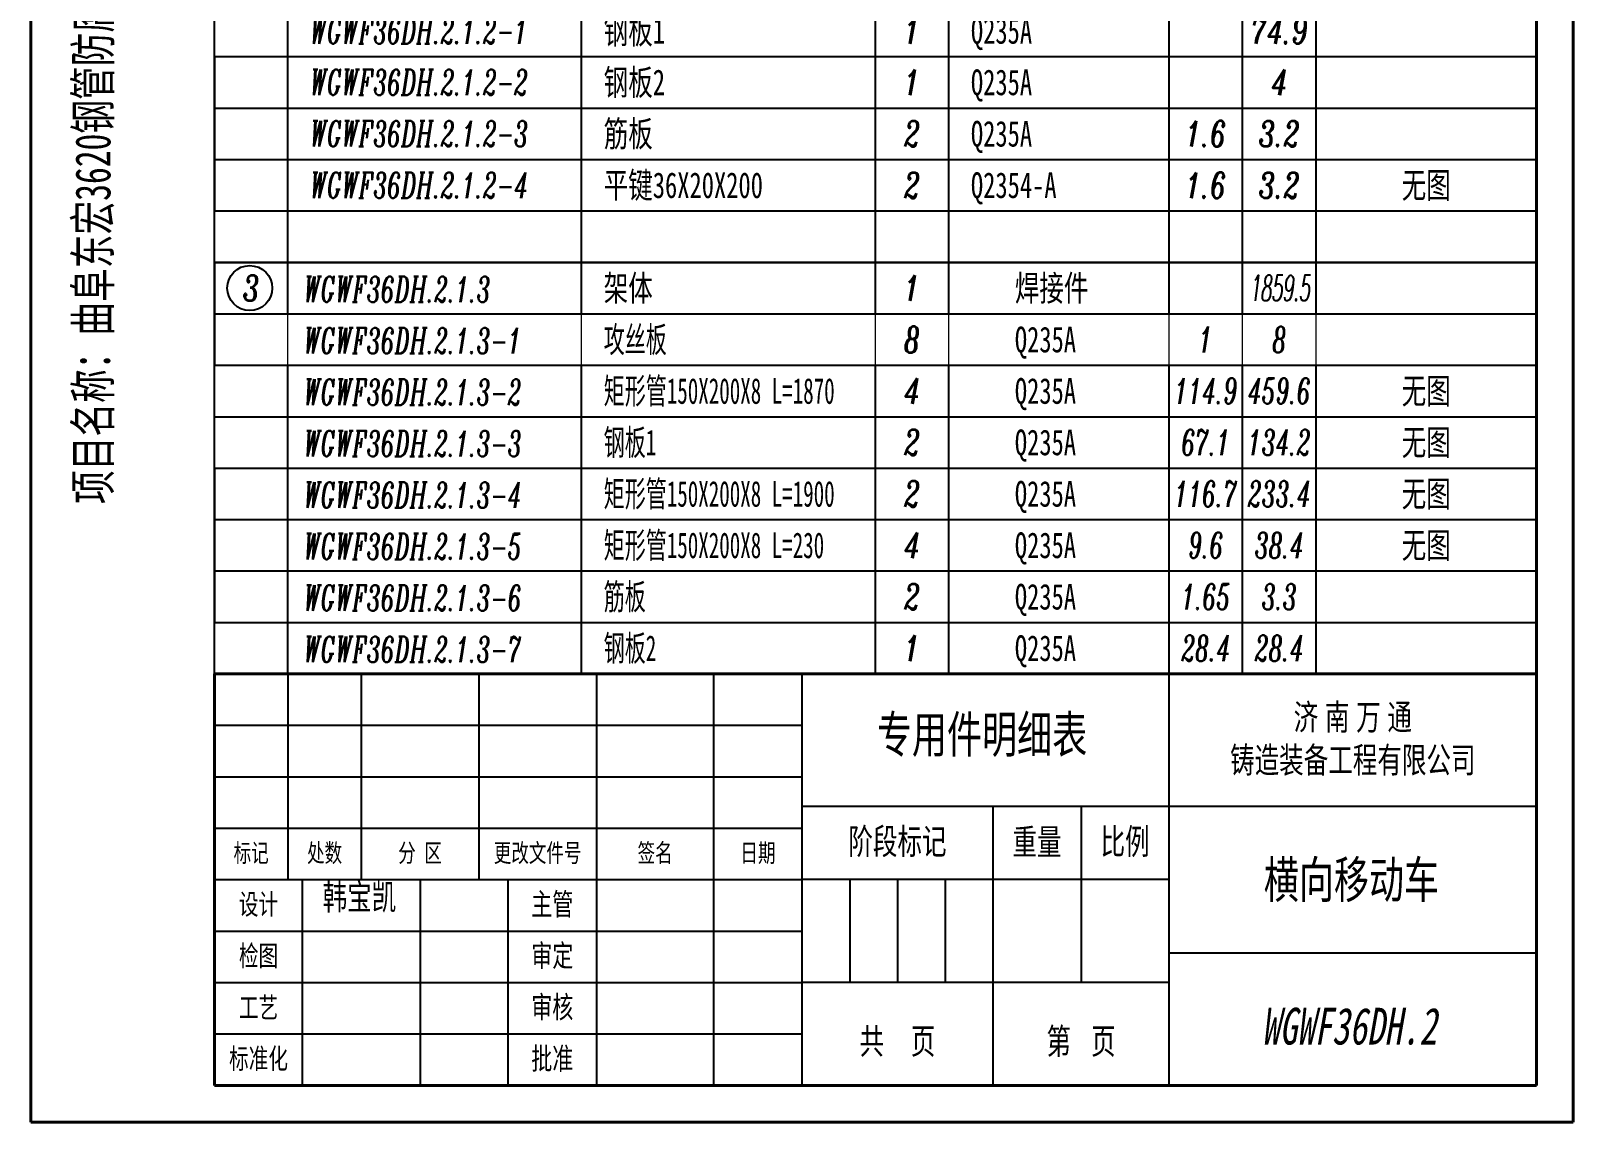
# Model space of a CAD drawing. Header units: millimetres. Extents: x 41246 to 169465, y -141938 to 36614.
# Drawn here: x 137120 to 142370, y -132359 to -128647 of the extents above; entities that cross this region are included whole.
import ezdxf
from ezdxf.enums import TextEntityAlignment as Align

# ---------------------------------------------------------------- set-up
doc = ezdxf.new("R2010")
doc.units = ezdxf.units.MM
for name, color, linetype, lineweight in [('$TD_AUDIT_GENERATED_(2C4)', 7, 'Continuous', 40), ('$TD_AUDIT_GENERATED_(6322E)', 1, 'Continuous', 13), ('S', 7, 'Continuous', 35)]:
    doc.layers.add(name, color=color, linetype=linetype, lineweight=lineweight)
for name, color, linetype in [('$TD_AUDIT_GENERATED_(2C5)', 4, 'Continuous'), ('$TD_AUDIT_GENERATED_(2C6)', 3, 'Continuous'), ('$TD_AUDIT_GENERATED_(800E)', 3, 'Continuous')]:
    doc.layers.add(name, color=color, linetype=linetype)
doc.styles.add('$TD_AUDIT_GENERATED_(2C7)', font='italic.shx', dxfattribs={"width": 0.7, "bigfont": 'AllInOneBig.shx'})
doc.styles.add('$TD_AUDIT_GENERATED_(2C8)', font='', dxfattribs={"width": 0.7})
doc.styles.get('$TD_AUDIT_GENERATED_(2C8)').set_extended_font_data('SimSun')

# ---------------------------------------------------------------- blocks, each defined once
blk = doc.blocks.new('$TD_AUDIT_GENERATED_(27F)')
at = {"layer": '$TD_AUDIT_GENERATED_(2C4)'}
for p, q in [((0, 56), (-180, 56)), ((-180, 56), (-180, 0))]:
    blk.add_line(p, q, dxfattribs=at)
at = {"layer": '$TD_AUDIT_GENERATED_(2C5)'}
for p, q in [((-170, 56), (-170, 28)), ((-160, 56), (-160, 28)), ((-144, 56), (-144, 28)), ((-128, 56), (-128, 0)), ((-112, 0), (-112, 56)), ((-100, 56), (-100, 0)), ((-50, 0), (-50, 56)), ((-180, 49), (-100, 49)), ((-180, 42), (-100, 42)), ((-100, 38), (-50, 38)), ((-74, 38), (-74, 0)), ((-62, 38), (-62, 14)), ((-50, 38), (0, 38)), ((-180, 35), (-100, 35)), ((-180, 28), (-100, 28)), ((-168, 0), (-168, 28)), ((-152, 28), (-152, 0)), ((-140, 0), (-140, 28)), ((-50, 28), (-100, 28)), ((-93.5, 28), (-93.5, 14)), ((-87, 28), (-87, 14)), ((-80.5, 28), (-80.5, 14)), ((-180, 21), (-100, 21)), ((0, 18), (-50, 18)), ((-180, 14), (-100, 14)), ((-50, 14), (-100, 14)), ((-50, 0), (-50, 9)), ((-180, 7), (-100, 7))]:
    blk.add_line(p, q, dxfattribs=at)
at = {"layer": '$TD_AUDIT_GENERATED_(2C5)', "attachment_point": 5, "style": '$TD_AUDIT_GENERATED_(2C8)'}
for s, insert, char_height, width in [('{\\f\uffbfﾬￌﾣﾤ_GB2312|b0|i0|c134|p49;济 南 万 通\\P铸造装备工程有限公司}', (-25, 47), 3.5, 50), ('{\\f\uffbfﾬￌﾣﾤ_GB2312|b0|i0|c134|p49;阶段标记}', (-87, 33), 3.5, 26), ('{\\f\uffbfﾬￌﾣﾤ_GB2312|b0|i0|c134|p49;重量}', (-68, 33), 3.5, 12), ('比例', (-56, 33), 3.5, 12), ('{\\f\uffbfﾬￌﾣﾤ_GB2312|b0|i0|c134|p49;标记}', (-175, 31.5), 2.5, 15), ('处数', (-165, 31.5), 2.5, 15), ('分 区', (-152, 31.5), 2.5, 15), ('{\\f\uffbfﾬￌﾣﾤ_GB2312|b0|i0|c134|p49;签名}', (-120, 31.5), 2.5, 15), ('{\\f\uffbfﾬￌﾣﾤ_GB2312|b0|i0|c134|p49;日期}', (-106, 31.5), 2.5, 15), ('{\\f\uffbfﾬￌﾣﾤ_GB2312|b0|i0|c134|p49;设计}', (-174, 24.5), 2.8, 10), ('{\\f\uffbfﾬￌﾣﾤ_GB2312|b0|i0|c134|p49;主管}', (-134, 24.5), 3, 10), ('{\\f\uffbfﾬￌﾣﾤ_GB2312|b0|i0|c134|p49;检图}', (-174, 17.5), 2.8, 10), ('{\\f\uffbfﾬￌﾣﾤ_GB2312|b0|i0|c134|p49;审定}', (-134, 17.5), 3, 10), ('{\\f\uffbfﾬￌﾣﾤ_GB2312|b0|i0|c134|p49;审核}', (-134, 10.5), 3, 10), ('{\\f\uffbfﾬￌﾣﾤ_GB2312|b0|i0|c134|p49;工艺}', (-174, 10.5), 2.8, 10), ('{\\f\uffbfﾬￌﾣﾤ_GB2312|b0|i0|c134|p49;共    页}', (-87, 5.82), 3.5, 26), ('{\\f\uffbfﾬￌﾣﾤ_GB2312|b0|i0|c134|p49;第   页}', (-62, 5.82), 3.5, 24), ('{\\fￋￎￌﾣﾤ|b0|i0|c134|p2;标准化}', (-174, 3.5), 2.8, 10), ('{\\f\uffbfﾬￌﾣﾤ_GB2312|b0|i0|c134|p49;批准}', (-134, 3.5), 3, 10)]:
    blk.add_mtext(s, dxfattribs=dict(at, insert=insert, char_height=char_height, width=width))
at = {"layer": '$TD_AUDIT_GENERATED_(2C5)', "insert": (-136, 31.5), "char_height": 2.5, "width": 15, "attachment_point": 5, "line_spacing_factor": 0.8, "style": '$TD_AUDIT_GENERATED_(2C8)'}
blk.add_mtext('{\\fￋￎￌﾣﾤ|b0|i0|c134|p2;更改文件号}', dxfattribs=at)
at = {"layer": '$TD_AUDIT_GENERATED_(2C5)', "style": '$TD_AUDIT_GENERATED_(2C8)', "width": 0.8, "flags": 8}
for tag, height, p in [('Q', 5, (-75.13, 47.19)), ('名称', 5, (-25.19, 28)), ('姓名', 3, (-159.93, 24.36)), ('DATA', 3, (-146.06, 24.09)), ('KG', 3.5, (-68.19, 21.34)), ('Y', 3.5, (-55.74, 20.78)), ('姓名', 3, (-159.93, 17.36)), ('DATA', 3, (-146.06, 17.09)), ('姓名', 3, (-119.93, 10.36)), ('DATA', 3, (-106.06, 10.09)), ('N', 7, (-25.47, 8.06)), ('Z', 3.5, (-87.28, 5.59)), ('X', 3.5, (-62.27, 5.8)), ('姓名', 3, (-119.93, 3.36)), ('DATA', 3, (-106.06, 3.09))]:
    blk.add_attdef(tag, text='', height=height, dxfattribs=at).set_placement(p, align=Align.MIDDLE_CENTER)
at = {"insert": (-165.27, 27.41), "char_height": 3.5, "width": 10.6759, "attachment_point": 1, "style": '$TD_AUDIT_GENERATED_(2C8)'}
blk.add_mtext('韩宝凯', dxfattribs=at)
blk = doc.blocks.new('$TD_AUDIT_GENERATED_(327E7)')
for p, q in [((0, 7), (180, 7)), ((0, 0), (0, 7)), ((10, 0), (10, 7)), ((50, 0), (50, 7)), ((90, 0), (90, 7)), ((100, 0), (100, 7)), ((130, 0), (130, 7)), ((140, 0), (140, 7)), ((150, 0), (150, 7)), ((180, 0), (180, 7)), ((0, 0), (180, 0))]:
    blk.add_line(p, q)
at = {"width": 0.7, "flags": 8}
for tag, style, p in [('1', '$TD_AUDIT_GENERATED_(2C7)', (5, 3.5)), ('4', '$TD_AUDIT_GENERATED_(2C7)', (95, 3.5)), ('6', '$TD_AUDIT_GENERATED_(2C7)', (135, 3.5)), ('7', '$TD_AUDIT_GENERATED_(2C7)', (145, 3.5)), ('8', '$TD_AUDIT_GENERATED_(2C8)', (165, 3.5))]:
    blk.add_attdef(tag, text='', height=3.5, dxfattribs=dict(at, style=style)).set_placement(p, align=Align.MIDDLE_CENTER)
at = {"color": 141, "flags": 8}
for tag, style, width, p in [('2', '$TD_AUDIT_GENERATED_(2C7)', 0.6, (13, 3.5)), ('3', '$TD_AUDIT_GENERATED_(2C8)', 0.7, (53, 3.5)), ('5', '$TD_AUDIT_GENERATED_(2C7)', 0.7, (103, 3.5))]:
    blk.add_attdef(tag, text='', height=3.5, dxfattribs=dict(at, style=style, width=width)).set_placement(p, align=Align.MIDDLE_LEFT)

msp = doc.modelspace()

# ---------------------------------------------------------------- linework, layer by layer
at = {"layer": '$TD_AUDIT_GENERATED_(2C4)'}
for p, q in [((137120.3, -124934.3), (137120.3, -132359.3)), ((142370.3, -124934.3), (142370.3, -132359.3)), ((142370.3, -124934.3), (142370.3, -132359.3)), ((142370.3, -124934.3), (142370.3, -132359.3)), ((142245.3, -125159.3), (142245.3, -132234.3)), ((142245.3, -132234.3), (137745.3, -132234.3)), ((142370.3, -132359.3), (137120.3, -132359.3))]:
    msp.add_line(p, q, dxfattribs=at)
at = {"layer": '$TD_AUDIT_GENERATED_(2C5)'}
for p, q in [((137745.3, -128734.3), (137745.3, -129259.3)), ((137745.3, -128734.3), (137745.3, -129259.3)), ((137745.3, -129434.3), (137745.3, -129784.3)), ((137745.3, -129434.3), (137745.3, -129784.3)), ((137745.3, -130134.3), (137745.3, -130659.3)), ((137745.3, -130134.3), (137745.3, -130659.3))]:
    msp.add_line(p, q, dxfattribs=at)
at = {"layer": '$TD_AUDIT_GENERATED_(2C6)'}
for p, q in [((137745.3, -130834.3), (137745.3, -125409.3)), ((142245.3, -130659.3), (142245.3, -130134.3))]:
    msp.add_line(p, q, dxfattribs=at)
at = {"layer": '$TD_AUDIT_GENERATED_(800E)'}
msp.add_circle((137865.5, -129521.8), 76.6, dxfattribs=at)
at = {"layer": 'S'}
msp.add_line((142245.3, -128734.3), (142245.3, -129784.3), dxfattribs=at)

# ---------------------------------------------------------------- block references
at = {"layer": '$TD_AUDIT_GENERATED_(2C5)', "xscale": 25, "yscale": 25, "zscale": 25}
for p in [(137745.3, -129259.3), (137745.3, -129259.3), (137745.3, -129433.9), (137745.3, -129433.9)]:
    msp.add_blockref('$TD_AUDIT_GENERATED_(327E7)', p, dxfattribs=at)
at = {"layer": '$TD_AUDIT_GENERATED_(2C6)'}
ref = msp.add_blockref('$TD_AUDIT_GENERATED_(327E7)', (137745.3, -128734.3), dxfattribs=dict(at, xscale=24.99999999999966, yscale=24.99999999999966, zscale=24.99999999999966))
ref.add_attrib('2', 'WGWF36DH.2.1.2-1', dxfattribs={"layer": '0', "color": 141, "height": 87.5, "style": '$TD_AUDIT_GENERATED_(2C7)', "width": 0.6, "flags": 8}).set_placement((138070.3, -128646.8), align=Align.MIDDLE_LEFT)
ref.add_attrib('3', '钢板1', dxfattribs={"layer": '0', "color": 141, "height": 87.5, "style": '$TD_AUDIT_GENERATED_(2C8)', "width": 0.7, "flags": 8}).set_placement((139070.3, -128646.8), align=Align.MIDDLE_LEFT)
ref.add_attrib('4', '1', dxfattribs={"layer": '0', "height": 87.5, "style": '$TD_AUDIT_GENERATED_(2C7)', "width": 0.7, "flags": 8}).set_placement((140120.3, -128646.8), align=Align.MIDDLE_CENTER)
ref.add_attrib('5', 'Q235A', dxfattribs={"layer": '0', "color": 141, "height": 87.5, "style": '$TD_AUDIT_GENERATED_(2C8)', "width": 0.7, "flags": 8}).set_placement((140320.3, -128646.8), align=Align.MIDDLE_LEFT)
ref.add_attrib('7', '74.9', dxfattribs={"layer": '0', "height": 87.5, "style": '$TD_AUDIT_GENERATED_(2C7)', "width": 0.7, "flags": 8}).set_placement((141370.3, -128646.8), align=Align.MIDDLE_CENTER)
ref = msp.add_blockref('$TD_AUDIT_GENERATED_(327E7)', (137745.3, -128909.3), dxfattribs=dict(at, xscale=24.99999999999966, yscale=24.99999999999966, zscale=24.99999999999966))
ref.add_attrib('2', 'WGWF36DH.2.1.2-2', dxfattribs={"layer": '0', "color": 141, "height": 87.5, "style": '$TD_AUDIT_GENERATED_(2C7)', "width": 0.6, "flags": 8}).set_placement((138070.3, -128821.8), align=Align.MIDDLE_LEFT)
ref.add_attrib('3', '钢板2', dxfattribs={"layer": '0', "color": 141, "height": 87.5, "style": '$TD_AUDIT_GENERATED_(2C8)', "width": 0.7, "flags": 8}).set_placement((139070.3, -128821.8), align=Align.MIDDLE_LEFT)
ref.add_attrib('4', '1', dxfattribs={"layer": '0', "height": 87.5, "style": '$TD_AUDIT_GENERATED_(2C7)', "width": 0.7, "flags": 8}).set_placement((140120.3, -128821.8), align=Align.MIDDLE_CENTER)
ref.add_attrib('5', 'Q235A', dxfattribs={"layer": '0', "color": 141, "height": 87.5, "style": '$TD_AUDIT_GENERATED_(2C8)', "width": 0.7, "flags": 8}).set_placement((140320.3, -128821.8), align=Align.MIDDLE_LEFT)
ref.add_attrib('7', '4', dxfattribs={"layer": '0', "height": 87.5, "style": '$TD_AUDIT_GENERATED_(2C7)', "width": 0.7, "flags": 8}).set_placement((141370.3, -128821.8), align=Align.MIDDLE_CENTER)
ref = msp.add_blockref('$TD_AUDIT_GENERATED_(327E7)', (137745.3, -129084.3), dxfattribs=dict(at, xscale=24.99999999999966, yscale=24.99999999999966, zscale=24.99999999999966))
ref.add_attrib('2', 'WGWF36DH.2.1.2-3', dxfattribs={"layer": '0', "color": 141, "height": 87.5, "style": '$TD_AUDIT_GENERATED_(2C7)', "width": 0.6, "flags": 8}).set_placement((138070.3, -128996.8), align=Align.MIDDLE_LEFT)
ref.add_attrib('3', '筋板', dxfattribs={"layer": '0', "color": 141, "height": 87.5, "style": '$TD_AUDIT_GENERATED_(2C8)', "width": 0.7, "flags": 8}).set_placement((139070.3, -128996.8), align=Align.MIDDLE_LEFT)
ref.add_attrib('4', '2', dxfattribs={"layer": '0', "height": 87.5, "style": '$TD_AUDIT_GENERATED_(2C7)', "width": 0.7, "flags": 8}).set_placement((140120.3, -128996.8), align=Align.MIDDLE_CENTER)
ref.add_attrib('5', 'Q235A', dxfattribs={"layer": '0', "color": 141, "height": 87.5, "style": '$TD_AUDIT_GENERATED_(2C8)', "width": 0.7, "flags": 8}).set_placement((140320.3, -128996.8), align=Align.MIDDLE_LEFT)
ref.add_attrib('6', '1.6', dxfattribs={"layer": '0', "height": 87.5, "style": '$TD_AUDIT_GENERATED_(2C7)', "width": 0.7, "flags": 8}).set_placement((141120.3, -128996.8), align=Align.MIDDLE_CENTER)
ref.add_attrib('7', '3.2', dxfattribs={"layer": '0', "height": 87.5, "style": '$TD_AUDIT_GENERATED_(2C7)', "width": 0.7, "flags": 8}).set_placement((141370.3, -128996.8), align=Align.MIDDLE_CENTER)
ref = msp.add_blockref('$TD_AUDIT_GENERATED_(327E7)', (137745.3, -129259.3), dxfattribs=dict(at, xscale=25.00000088444341, yscale=25.00000088444341, zscale=25.00000088444341))
ref.add_attrib('2', 'WGWF36DH.2.1.2-4', dxfattribs={"layer": '0', "color": 141, "height": 87.5, "style": '$TD_AUDIT_GENERATED_(2C7)', "width": 0.6, "flags": 8}).set_placement((138070.3, -129171.8), align=Align.MIDDLE_LEFT)
ref.add_attrib('3', '平键36X20X200', dxfattribs={"layer": '0', "color": 141, "height": 87.5, "style": '$TD_AUDIT_GENERATED_(2C8)', "width": 0.7, "flags": 8}).set_placement((139070.3, -129171.8), align=Align.MIDDLE_LEFT)
ref.add_attrib('4', '2', dxfattribs={"layer": '0', "height": 87.5, "style": '$TD_AUDIT_GENERATED_(2C7)', "width": 0.7, "flags": 8}).set_placement((140120.3, -129171.8), align=Align.MIDDLE_CENTER)
ref.add_attrib('5', 'Q2354-A', dxfattribs={"layer": '0', "color": 141, "height": 87.5, "style": '$TD_AUDIT_GENERATED_(2C8)', "width": 0.7, "flags": 8}).set_placement((140320.3, -129171.8), align=Align.MIDDLE_LEFT)
ref.add_attrib('6', '1.6', dxfattribs={"layer": '0', "height": 87.5, "style": '$TD_AUDIT_GENERATED_(2C7)', "width": 0.7, "flags": 8}).set_placement((141120.3, -129171.8), align=Align.MIDDLE_CENTER)
ref.add_attrib('7', '3.2', dxfattribs={"layer": '0', "height": 87.5, "style": '$TD_AUDIT_GENERATED_(2C7)', "width": 0.7, "flags": 8}).set_placement((141370.3, -129171.8), align=Align.MIDDLE_CENTER)
ref.add_attrib('8', '无图', dxfattribs={"layer": '0', "height": 87.5, "style": '$TD_AUDIT_GENERATED_(2C8)', "width": 0.7, "flags": 8}).set_placement((141870.3, -129171.8), align=Align.MIDDLE_CENTER)
ref = msp.add_blockref('$TD_AUDIT_GENERATED_(27F)', (142245.3, -132234.3), dxfattribs=dict(at, xscale=25, yscale=25, zscale=25))
ref.add_attrib('名称', '横向移动车', dxfattribs={"layer": '$TD_AUDIT_GENERATED_(2C5)', "height": 125, "style": '$TD_AUDIT_GENERATED_(2C8)', "oblique": 0.1745, "width": 0.7, "flags": 8}).set_placement((141615.5, -131534.3), align=Align.MIDDLE_CENTER)
ref.add_attrib('N', 'WGWF36DH.2', dxfattribs={"layer": '$TD_AUDIT_GENERATED_(2C5)', "height": 125, "style": '$TD_AUDIT_GENERATED_(2C8)', "oblique": 10, "width": 0.7, "flags": 8}).set_placement((141608.5, -132032.8), align=Align.MIDDLE_CENTER)
ref.add_attrib('材料', '专用件明细表', dxfattribs={"layer": '$TD_AUDIT_GENERATED_(2C5)', "height": 125, "style": '$TD_AUDIT_GENERATED_(2C8)', "oblique": 0.1745, "width": 0.7, "flags": 8}).set_placement((140358, -131040.2), align=Align.MIDDLE_CENTER)
at = {"layer": '$TD_AUDIT_GENERATED_(6322E)'}
ref = msp.add_blockref('$TD_AUDIT_GENERATED_(327E7)', (137745.3, -129784.3), dxfattribs=dict(at, xscale=25.00000000000015, yscale=25.00000000000015, zscale=25.00000000000015))
ref.add_attrib('2', 'WGWF36DH.2.1.3-1', dxfattribs={"layer": '0', "color": 141, "height": 87.5, "style": '$TD_AUDIT_GENERATED_(2C7)', "width": 0.6, "flags": 8}).set_placement((138048.5, -129701), align=Align.MIDDLE_LEFT)
ref.add_attrib('3', '攻丝板', dxfattribs={"layer": '0', "color": 141, "height": 87.5, "style": '$TD_AUDIT_GENERATED_(2C8)', "width": 0.6, "flags": 8}).set_placement((139070.3, -129696.8), align=Align.MIDDLE_LEFT)
ref.add_attrib('4', '8', dxfattribs={"layer": '0', "height": 87.5, "style": '$TD_AUDIT_GENERATED_(2C7)', "width": 0.7, "flags": 8}).set_placement((140120.3, -129696.8), align=Align.MIDDLE_CENTER)
ref.add_attrib('5', 'Q235A', dxfattribs={"layer": '0', "color": 141, "height": 87.5, "style": '$TD_AUDIT_GENERATED_(2C8)', "width": 0.7, "flags": 8}).set_placement((140469.9, -129696.8), align=Align.MIDDLE_LEFT)
ref.add_attrib('6', '1', dxfattribs={"layer": '0', "height": 87.5, "style": '$TD_AUDIT_GENERATED_(2C7)', "width": 0.6, "flags": 8}).set_placement((141120.3, -129696.8), align=Align.MIDDLE_CENTER)
ref.add_attrib('7', '8', dxfattribs={"layer": '0', "height": 87.5, "style": '$TD_AUDIT_GENERATED_(2C7)', "width": 0.6, "flags": 8}).set_placement((141370.3, -129696.8), align=Align.MIDDLE_CENTER)
at = {"layer": '$TD_AUDIT_GENERATED_(800E)'}
ref = msp.add_blockref('$TD_AUDIT_GENERATED_(327E7)', (137745.3, -129609.3), dxfattribs=dict(at, xscale=24.99999999999974, yscale=24.99999999999974, zscale=24.99999999999974))
ref.add_attrib('1', '3', dxfattribs={"layer": '0', "height": 87.5, "style": '$TD_AUDIT_GENERATED_(2C7)', "width": 0.7, "flags": 8}).set_placement((137870.3, -129521.8), align=Align.MIDDLE_CENTER)
ref.add_attrib('2', 'WGWF36DH.2.1.3', dxfattribs={"layer": '0', "color": 141, "height": 87.5, "style": '$TD_AUDIT_GENERATED_(2C7)', "width": 0.6, "flags": 8}).set_placement((138048.5, -129526), align=Align.MIDDLE_LEFT)
ref.add_attrib('3', '架体', dxfattribs={"layer": '0', "color": 141, "height": 87.5, "style": '$TD_AUDIT_GENERATED_(2C8)', "width": 0.7, "flags": 8}).set_placement((139070.3, -129521.8), align=Align.MIDDLE_LEFT)
ref.add_attrib('4', '1', dxfattribs={"layer": '0', "height": 87.5, "style": '$TD_AUDIT_GENERATED_(2C7)', "width": 0.7, "flags": 8}).set_placement((140120.3, -129521.8), align=Align.MIDDLE_CENTER)
ref.add_attrib('5', '焊接件', dxfattribs={"layer": '0', "color": 141, "height": 87.5, "style": '$TD_AUDIT_GENERATED_(2C8)', "width": 0.7, "flags": 8}).set_placement((140469.9, -129521.8), align=Align.MIDDLE_LEFT)
ref.add_attrib('7', '1859.5', dxfattribs={"layer": '0', "height": 87.5, "style": '$TD_AUDIT_GENERATED_(2C7)', "width": 0.5, "flags": 8}).set_placement((141370.3, -129521.8), align=Align.MIDDLE_CENTER)
ref = msp.add_blockref('$TD_AUDIT_GENERATED_(327E7)', (137745.3, -129959.3), dxfattribs=dict(at, xscale=25.00000000000015, yscale=25.00000000000015, zscale=25.00000000000015))
ref.add_attrib('2', 'WGWF36DH.2.1.3-2', dxfattribs={"layer": '0', "color": 141, "height": 87.5, "style": '$TD_AUDIT_GENERATED_(2C7)', "width": 0.6, "flags": 8}).set_placement((138048.5, -129876), align=Align.MIDDLE_LEFT)
ref.add_attrib('3', '矩形管150X200X8 L=1870', dxfattribs={"layer": '0', "color": 141, "height": 87.5, "style": '$TD_AUDIT_GENERATED_(2C8)', "width": 0.6, "flags": 8}).set_placement((139070.3, -129871.8), align=Align.MIDDLE_LEFT)
ref.add_attrib('4', '4', dxfattribs={"layer": '0', "height": 87.5, "style": '$TD_AUDIT_GENERATED_(2C7)', "width": 0.7, "flags": 8}).set_placement((140120.3, -129871.8), align=Align.MIDDLE_CENTER)
ref.add_attrib('5', 'Q235A', dxfattribs={"layer": '0', "color": 141, "height": 87.5, "style": '$TD_AUDIT_GENERATED_(2C8)', "width": 0.7, "flags": 8}).set_placement((140469.9, -129871.8), align=Align.MIDDLE_LEFT)
ref.add_attrib('6', '114.9', dxfattribs={"layer": '0', "height": 87.5, "style": '$TD_AUDIT_GENERATED_(2C7)', "width": 0.6, "flags": 8}).set_placement((141120.3, -129871.8), align=Align.MIDDLE_CENTER)
ref.add_attrib('7', '459.6', dxfattribs={"layer": '0', "height": 87.5, "style": '$TD_AUDIT_GENERATED_(2C7)', "width": 0.6, "flags": 8}).set_placement((141370.3, -129871.8), align=Align.MIDDLE_CENTER)
ref.add_attrib('8', '无图', dxfattribs={"layer": '0', "height": 87.5, "style": '$TD_AUDIT_GENERATED_(2C8)', "width": 0.7, "flags": 8}).set_placement((141870.3, -129871.8), align=Align.MIDDLE_CENTER)
ref = msp.add_blockref('$TD_AUDIT_GENERATED_(327E7)', (137745.3, -130134.3), dxfattribs=dict(at, xscale=25.00000000000015, yscale=25.00000000000015, zscale=25.00000000000015))
ref.add_attrib('2', 'WGWF36DH.2.1.3-3', dxfattribs={"layer": '0', "color": 141, "height": 87.5, "style": '$TD_AUDIT_GENERATED_(2C7)', "width": 0.6, "flags": 8}).set_placement((138048.5, -130051), align=Align.MIDDLE_LEFT)
ref.add_attrib('3', '钢板1', dxfattribs={"layer": '0', "color": 141, "height": 87.5, "style": '$TD_AUDIT_GENERATED_(2C8)', "width": 0.6, "flags": 8}).set_placement((139070.3, -130046.8), align=Align.MIDDLE_LEFT)
ref.add_attrib('4', '2', dxfattribs={"layer": '0', "height": 87.5, "style": '$TD_AUDIT_GENERATED_(2C7)', "width": 0.7, "flags": 8}).set_placement((140120.3, -130046.8), align=Align.MIDDLE_CENTER)
ref.add_attrib('5', 'Q235A', dxfattribs={"layer": '0', "color": 141, "height": 87.5, "style": '$TD_AUDIT_GENERATED_(2C8)', "width": 0.7, "flags": 8}).set_placement((140469.9, -130046.8), align=Align.MIDDLE_LEFT)
ref.add_attrib('6', '67.1', dxfattribs={"layer": '0', "height": 87.5, "style": '$TD_AUDIT_GENERATED_(2C7)', "width": 0.6, "flags": 8}).set_placement((141120.3, -130046.8), align=Align.MIDDLE_CENTER)
ref.add_attrib('7', '134.2', dxfattribs={"layer": '0', "height": 87.5, "style": '$TD_AUDIT_GENERATED_(2C7)', "width": 0.6, "flags": 8}).set_placement((141370.3, -130046.8), align=Align.MIDDLE_CENTER)
ref.add_attrib('8', '无图', dxfattribs={"layer": '0', "height": 87.5, "style": '$TD_AUDIT_GENERATED_(2C8)', "width": 0.7, "flags": 8}).set_placement((141870.3, -130046.8), align=Align.MIDDLE_CENTER)
ref = msp.add_blockref('$TD_AUDIT_GENERATED_(327E7)', (137745.3, -130309.3), dxfattribs=dict(at, xscale=25.00000000000015, yscale=25.00000000000015, zscale=25.00000000000015))
ref.add_attrib('2', 'WGWF36DH.2.1.3-4', dxfattribs={"layer": '0', "color": 141, "height": 87.5, "style": '$TD_AUDIT_GENERATED_(2C7)', "width": 0.6, "flags": 8}).set_placement((138048.5, -130226), align=Align.MIDDLE_LEFT)
ref.add_attrib('3', '矩形管150X200X8 L=1900', dxfattribs={"layer": '0', "color": 141, "height": 87.5, "style": '$TD_AUDIT_GENERATED_(2C8)', "width": 0.6, "flags": 8}).set_placement((139070.3, -130221.8), align=Align.MIDDLE_LEFT)
ref.add_attrib('4', '2', dxfattribs={"layer": '0', "height": 87.5, "style": '$TD_AUDIT_GENERATED_(2C7)', "width": 0.7, "flags": 8}).set_placement((140120.3, -130221.8), align=Align.MIDDLE_CENTER)
ref.add_attrib('5', 'Q235A', dxfattribs={"layer": '0', "color": 141, "height": 87.5, "style": '$TD_AUDIT_GENERATED_(2C8)', "width": 0.7, "flags": 8}).set_placement((140469.9, -130221.8), align=Align.MIDDLE_LEFT)
ref.add_attrib('6', '116.7', dxfattribs={"layer": '0', "height": 87.5, "style": '$TD_AUDIT_GENERATED_(2C7)', "width": 0.6, "flags": 8}).set_placement((141120.3, -130221.8), align=Align.MIDDLE_CENTER)
ref.add_attrib('7', '233.4', dxfattribs={"layer": '0', "height": 87.5, "style": '$TD_AUDIT_GENERATED_(2C7)', "width": 0.6, "flags": 8}).set_placement((141370.3, -130221.8), align=Align.MIDDLE_CENTER)
ref.add_attrib('8', '无图', dxfattribs={"layer": '0', "height": 87.5, "style": '$TD_AUDIT_GENERATED_(2C8)', "width": 0.7, "flags": 8}).set_placement((141870.3, -130221.8), align=Align.MIDDLE_CENTER)
ref = msp.add_blockref('$TD_AUDIT_GENERATED_(327E7)', (137745.3, -130484.3), dxfattribs=dict(at, xscale=25.00000000000015, yscale=25.00000000000015, zscale=25.00000000000015))
ref.add_attrib('2', 'WGWF36DH.2.1.3-5', dxfattribs={"layer": '0', "color": 141, "height": 87.5, "style": '$TD_AUDIT_GENERATED_(2C7)', "width": 0.6, "flags": 8}).set_placement((138048.5, -130401), align=Align.MIDDLE_LEFT)
ref.add_attrib('3', '矩形管150X200X8 L=230', dxfattribs={"layer": '0', "color": 141, "height": 87.5, "style": '$TD_AUDIT_GENERATED_(2C8)', "width": 0.6, "flags": 8}).set_placement((139070.3, -130396.8), align=Align.MIDDLE_LEFT)
ref.add_attrib('4', '4', dxfattribs={"layer": '0', "height": 87.5, "style": '$TD_AUDIT_GENERATED_(2C7)', "width": 0.7, "flags": 8}).set_placement((140120.3, -130396.8), align=Align.MIDDLE_CENTER)
ref.add_attrib('5', 'Q235A', dxfattribs={"layer": '0', "color": 141, "height": 87.5, "style": '$TD_AUDIT_GENERATED_(2C8)', "width": 0.7, "flags": 8}).set_placement((140469.9, -130396.8), align=Align.MIDDLE_LEFT)
ref.add_attrib('6', '9.6', dxfattribs={"layer": '0', "height": 87.5, "style": '$TD_AUDIT_GENERATED_(2C7)', "width": 0.6, "flags": 8}).set_placement((141120.3, -130396.8), align=Align.MIDDLE_CENTER)
ref.add_attrib('7', '38.4', dxfattribs={"layer": '0', "height": 87.5, "style": '$TD_AUDIT_GENERATED_(2C7)', "width": 0.6, "flags": 8}).set_placement((141370.3, -130396.8), align=Align.MIDDLE_CENTER)
ref.add_attrib('8', '无图', dxfattribs={"layer": '0', "height": 87.5, "style": '$TD_AUDIT_GENERATED_(2C8)', "width": 0.7, "flags": 8}).set_placement((141870.3, -130396.8), align=Align.MIDDLE_CENTER)
ref = msp.add_blockref('$TD_AUDIT_GENERATED_(327E7)', (137745.3, -130659.3), dxfattribs=dict(at, xscale=25.00000000000015, yscale=25.00000000000015, zscale=25.00000000000015))
ref.add_attrib('2', 'WGWF36DH.2.1.3-6', dxfattribs={"layer": '0', "color": 141, "height": 87.5, "style": '$TD_AUDIT_GENERATED_(2C7)', "width": 0.6, "flags": 8}).set_placement((138048.5, -130576), align=Align.MIDDLE_LEFT)
ref.add_attrib('3', '筋板', dxfattribs={"layer": '0', "color": 141, "height": 87.5, "style": '$TD_AUDIT_GENERATED_(2C8)', "width": 0.6, "flags": 8}).set_placement((139070.3, -130571.8), align=Align.MIDDLE_LEFT)
ref.add_attrib('4', '2', dxfattribs={"layer": '0', "height": 87.5, "style": '$TD_AUDIT_GENERATED_(2C7)', "width": 0.7, "flags": 8}).set_placement((140120.3, -130571.8), align=Align.MIDDLE_CENTER)
ref.add_attrib('5', 'Q235A', dxfattribs={"layer": '0', "color": 141, "height": 87.5, "style": '$TD_AUDIT_GENERATED_(2C8)', "width": 0.7, "flags": 8}).set_placement((140469.9, -130571.8), align=Align.MIDDLE_LEFT)
ref.add_attrib('6', '1.65', dxfattribs={"layer": '0', "height": 87.5, "style": '$TD_AUDIT_GENERATED_(2C7)', "width": 0.6, "flags": 8}).set_placement((141120.3, -130571.8), align=Align.MIDDLE_CENTER)
ref.add_attrib('7', '3.3', dxfattribs={"layer": '0', "height": 87.5, "style": '$TD_AUDIT_GENERATED_(2C7)', "width": 0.6, "flags": 8}).set_placement((141370.3, -130571.8), align=Align.MIDDLE_CENTER)
ref = msp.add_blockref('$TD_AUDIT_GENERATED_(327E7)', (137745.3, -130834.3), dxfattribs=dict(at, xscale=25.00000000000015, yscale=25.00000000000015, zscale=25.00000000000015))
ref.add_attrib('2', 'WGWF36DH.2.1.3-7', dxfattribs={"layer": '0', "color": 141, "height": 87.5, "style": '$TD_AUDIT_GENERATED_(2C7)', "width": 0.6, "flags": 8}).set_placement((138048.5, -130751), align=Align.MIDDLE_LEFT)
ref.add_attrib('3', '钢板2', dxfattribs={"layer": '0', "color": 141, "height": 87.5, "style": '$TD_AUDIT_GENERATED_(2C8)', "width": 0.6, "flags": 8}).set_placement((139070.3, -130746.8), align=Align.MIDDLE_LEFT)
ref.add_attrib('4', '1', dxfattribs={"layer": '0', "height": 87.5, "style": '$TD_AUDIT_GENERATED_(2C7)', "width": 0.7, "flags": 8}).set_placement((140120.3, -130746.8), align=Align.MIDDLE_CENTER)
ref.add_attrib('5', 'Q235A', dxfattribs={"layer": '0', "color": 141, "height": 87.5, "style": '$TD_AUDIT_GENERATED_(2C8)', "width": 0.7, "flags": 8}).set_placement((140469.9, -130746.8), align=Align.MIDDLE_LEFT)
ref.add_attrib('6', '28.4', dxfattribs={"layer": '0', "height": 87.5, "style": '$TD_AUDIT_GENERATED_(2C7)', "width": 0.6, "flags": 8}).set_placement((141120.3, -130746.8), align=Align.MIDDLE_CENTER)
ref.add_attrib('7', '28.4', dxfattribs={"layer": '0', "height": 87.5, "style": '$TD_AUDIT_GENERATED_(2C7)', "width": 0.6, "flags": 8}).set_placement((141370.3, -130746.8), align=Align.MIDDLE_CENTER)

# ---------------------------------------------------------------- texts
at = {"layer": '$TD_AUDIT_GENERATED_(2C6)', "insert": (137213.3, -131456.4), "char_height": 178.078, "width": 7479.78, "attachment_point": 1, "rotation": 90, "style": '$TD_AUDIT_GENERATED_(2C8)'}
msp.add_mtext('\\pxt23;{\\H0.6739x;                     项目名称：曲阜东宏3620钢管防腐铺机 合同号：WS24-19 项目代号：WGWF36DH   }\u3000\u3000\u3000', dxfattribs=at)

doc.saveas('drawing.dxf')
